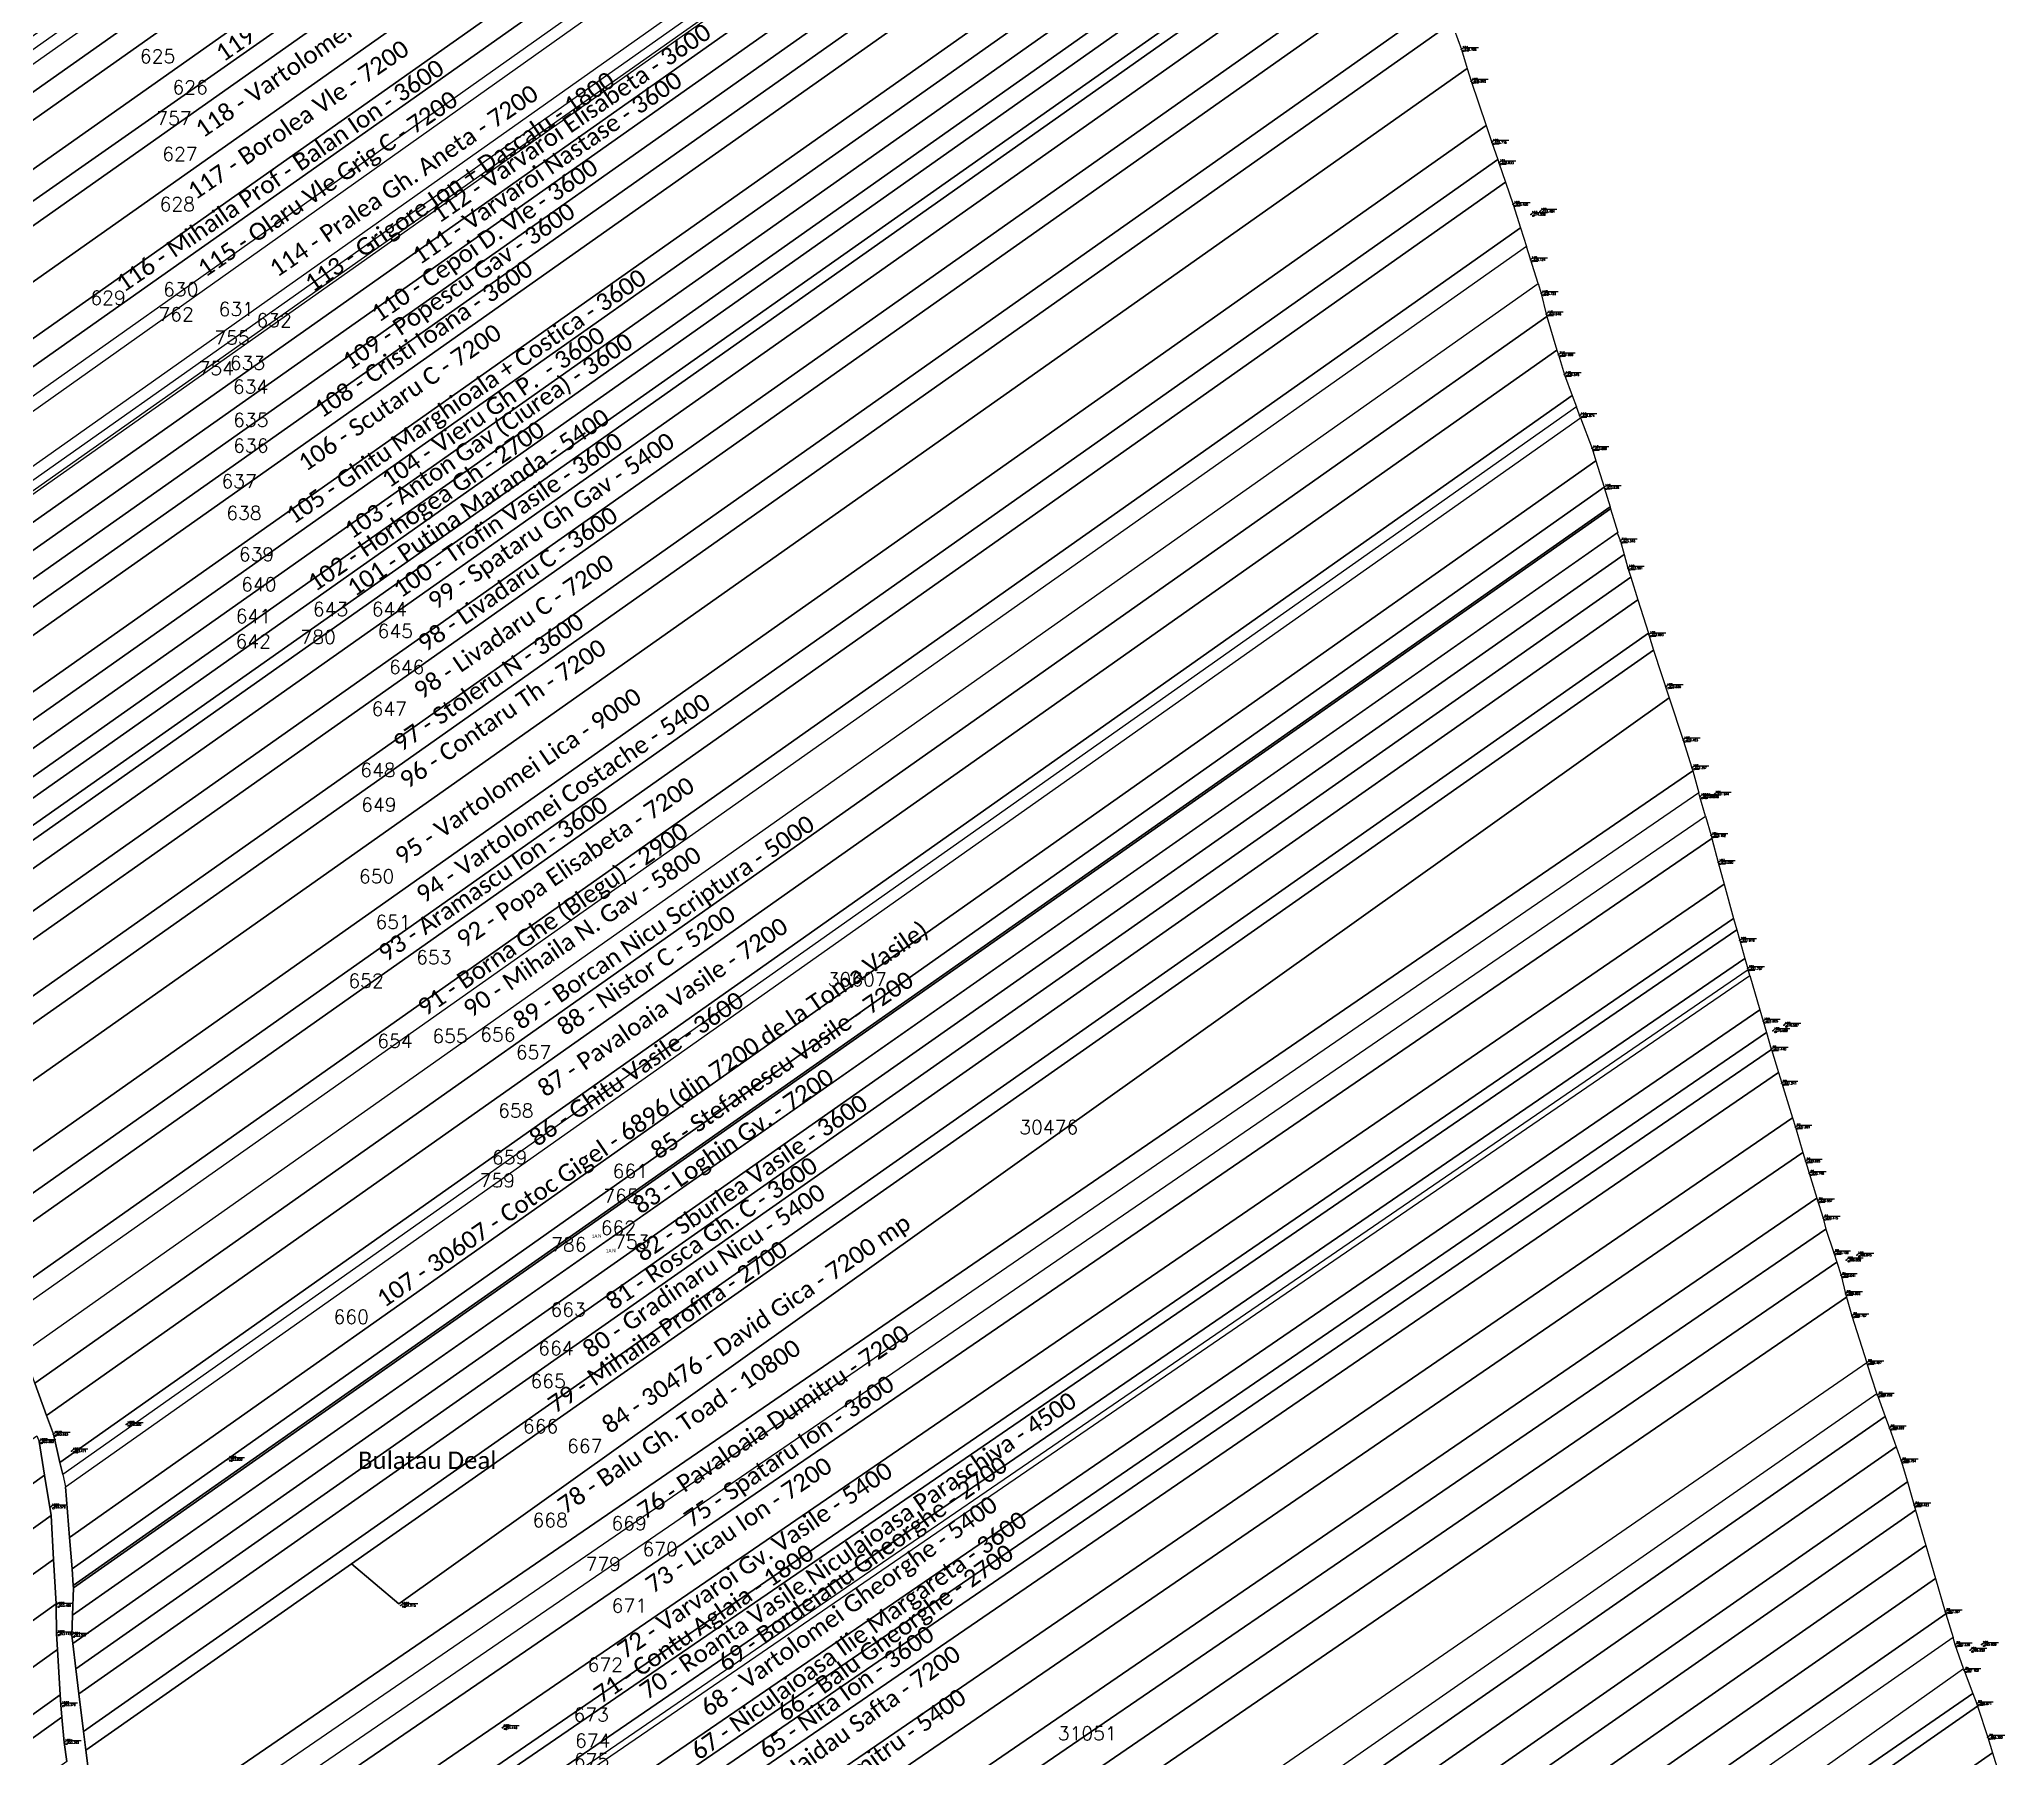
# Model space of a CAD drawing. Extents: x 611010 to 615314, y 642768 to 648579.
# Drawn here: x 613759 to 614330, y 647431 to 647931 of the extents above; entities that cross this region are included whole.
import ezdxf

# ---------------------------------------------------------------- set-up
doc = ezdxf.new("R2010")
doc.units = 0
doc.header["$LTSCALE"] = 0.5
doc.header["$MEASUREMENT"] = 0
doc.header["$PDMODE"] = 32
doc.header["$PDSIZE"] = 0.125
doc.layers.get('0').update_dxf_attribs({"color": 1, "linetype": 'CONTINUOUS'})
for name, color, linetype in [('0_pct_coduri', 20, 'CONTINUOUS'), ('0_pct_cote', 7, 'CONTINUOUS'), ('0_pct_denumiri', 7, 'CONTINUOUS'), ('0_pct_linii_marcaj', 7, 'CONTINUOUS'), ('0_pct_simboluri', 7, 'CONTINUOUS'), ('_CAT_FOL', 7, 'CONTINUOUS'), ('_IMPREJMUIT', 150, 'CONTINUOUS'), ('_NR_PARCELA', 50, 'CONTINUOUS'), ('_PARCELA_NOU_feb2025', 50, 'CONTINUOUS'), ('_TEXTE', 255, 'CONTINUOUS'), ('LABEL-terenuri-active-2024', 210, 'CONTINUOUS')]:
    doc.layers.add(name, color=color, linetype=linetype)
doc.layers.add('_ID', color=176, linetype='CONTINUOUS', lineweight=30)
doc.layers.get('0').off()
doc.styles.add('ROMANS', font='ROMANS.SHX')
doc.styles.get("Standard").update_dxf_attribs({"font": 'romans.shx'})
doc.styles.add('texte', font='calibri.ttf')

# ---------------------------------------------------------------- blocks, each defined once
blk = doc.blocks.new('Punct')
blk.add_point((0, 0))
at = {"flags": 1}
for tag, p in [('DENPCT', (1.4, 0)), ('COTA', (1.4, -2.5)), ('COD', (1.4, -5))]:
    blk.add_attdef(tag, p, '', height=1.5, dxfattribs=at)

msp = doc.modelspace()

# ---------------------------------------------------------------- linework, layer by layer
at = {"layer": '0_pct_linii_marcaj'}
for points in [[(614172.39, 647927.67), (614172.93, 647928.2), (614177.22, 647928.2)], [(614175.2, 647918.45), (614175.74, 647918.99), (614180.03, 647918.99)], [(614181.22, 647900.68), (614181.75, 647901.22), (614186.04, 647901.22)], [(614183.27, 647894.74), (614183.8, 647895.28), (614188.09, 647895.28)], [(614187.41, 647882.63), (614187.94, 647883.16), (614192.23, 647883.16)], [(614192.56, 647879.73), (614193.09, 647880.26), (614197.35, 647880.26)], [(614195.19, 647880.65), (614195.72, 647881.19), (614200.04, 647881.19)], [(614192.47, 647866.56), (614193, 647867.1), (614197.32, 647867.1)], [(614195.56, 647856.73), (614196.09, 647857.26), (614200.38, 647857.26)], [(614197.04, 647850.81), (614197.58, 647851.34), (614201.87, 647851.34)], [(614200.56, 647838.93), (614201.1, 647839.47), (614205.39, 647839.47)], [(614202.33, 647833.18), (614202.86, 647833.71), (614207.15, 647833.71)], [(614206.78, 647821.28), (614207.31, 647821.81), (614211.63, 647821.81)], [(614210.35, 647811.7), (614210.88, 647812.23), (614215.17, 647812.23)], [(614213.86, 647800.39), (614214.4, 647800.92), (614218.69, 647800.92)], [(614218.57, 647784.84), (614219.1, 647785.37), (614223.39, 647785.37)], [(614220.76, 647776.94), (614221.29, 647777.47), (614225.41, 647777.47)], [(614226.84, 647757.59), (614227.38, 647758.13), (614231.67, 647758.13)], [(614231.89, 647742.49), (614232.42, 647743.02), (614236.71, 647743.02)], [(614236.85, 647726.99), (614237.38, 647727.53), (614241.67, 647727.53)], [(614239.4, 647718.93), (614239.93, 647719.46), (614244.22, 647719.46)], [(614241.72, 647710.54), (614242.25, 647711.07), (614246.54, 647711.07)], [(614242.88, 647710.49), (614243.41, 647711.03), (614247.7, 647711.03)], [(614245.9, 647711.25), (614246.43, 647711.78), (614250.75, 647711.78)], [(614244.94, 647699.23), (614245.47, 647699.76), (614249.76, 647699.76)], [(614247.03, 647691.43), (614247.56, 647691.96), (614251.85, 647691.96)], [(614253.26, 647668.73), (614253.79, 647669.26), (614258.05, 647669.26)], [(614255.59, 647660.58), (614256.12, 647661.11), (614260.41, 647661.11)], [(614260.09, 647645.3), (614260.62, 647645.83), (614264.91, 647645.83)], [(614262.92, 647642.54), (614263.46, 647643.08), (614267.72, 647643.08)], [(614266.09, 647644.11), (614266.63, 647644.65), (614270.92, 647644.65)], [(614262.46, 647637.19), (614262.99, 647637.72), (614267.28, 647637.72)], [(614265.47, 647627.26), (614266.01, 647627.79), (614270.12, 647627.79)], [(614269.47, 647614.51), (614270.01, 647615.05), (614274.12, 647615.05)], [(614272.38, 647604.62), (614272.91, 647605.15), (614277.2, 647605.15)], [(614273.46, 647601.04), (614273.99, 647601.57), (614278.28, 647601.57)], [(614275.93, 647593.08), (614276.46, 647593.62), (614280.75, 647593.62)], [(614277.52, 647588.06), (614278.06, 647588.59), (614282.35, 647588.59)], [(614280.64, 647577.99), (614281.17, 647578.52), (614285.43, 647578.52)], [(614284.25, 647575.9), (614284.78, 647576.43), (614289.07, 647576.43)], [(614287.33, 647577.32), (614287.86, 647577.85), (614292.15, 647577.85)], [(614282.72, 647571.35), (614283.25, 647571.88), (614287.36, 647571.88)], [(614284.04, 647566.11), (614284.57, 647566.64), (614288.86, 647566.64)], [(614285.91, 647559.66), (614286.44, 647560.19), (614290.73, 647560.19)], [(614290.22, 647546.02), (614290.75, 647546.55), (614295.04, 647546.55)], [(614293.31, 647536.6), (614293.85, 647537.13), (614298.11, 647537.13)], [(613784.26, 647528.09), (613784.79, 647528.62), (613789.08, 647528.62)], [(614296.8, 647527.05), (614297.33, 647527.58), (614301.62, 647527.58)], [(613758.91, 647523.12), (613759.44, 647523.65), (613763.73, 647523.65)], [(613763.06, 647525.24), (613763.59, 647525.77), (613767.88, 647525.77)], [(613768.38, 647520.39), (613768.91, 647520.92), (613773.02, 647520.92)], [(613813.77, 647517.93), (613814.3, 647518.46), (613818.59, 647518.46)], [(614300.22, 647517.5), (614300.75, 647518.03), (614305.07, 647518.03)], [(613762.33, 647504.12), (613762.87, 647504.65), (613767.13, 647504.65)], [(614303.97, 647504.69), (614304.5, 647505.22), (614308.79, 647505.22)], [(613763.86, 647475.52), (613764.4, 647476.05), (613768.69, 647476.05)], [(613864.06, 647475.47), (613864.6, 647476), (613868.89, 647476)], [(614313.02, 647473.67), (614313.55, 647474.2), (614317.84, 647474.2)], [(613763.95, 647467.26), (613764.48, 647467.79), (613768.77, 647467.79)], [(613768.39, 647466.8), (613768.93, 647467.33), (613773.22, 647467.33)], [(614315.9, 647464.06), (614316.44, 647464.6), (614320.73, 647464.6)], [(614323.6, 647464.14), (614324.13, 647464.68), (614328.39, 647464.68)], [(614320.23, 647462.47), (614320.76, 647463), (614325.05, 647463)], [(614318.49, 647456.59), (614319.02, 647457.13), (614323.31, 647457.13)], [(614322.2, 647446.93), (614322.73, 647447.46), (614326.84, 647447.46)], [(613765.23, 647446.63), (613765.77, 647447.16), (613770.03, 647447.16)], [(613766.22, 647435.66), (613766.75, 647436.19), (613771.04, 647436.19)], [(613893.6, 647439.96), (613894.13, 647440.5), (613898.42, 647440.5)], [(614325.39, 647437.17), (614325.93, 647437.7), (614330.22, 647437.7)]]:
    msp.add_lwpolyline(points, dxfattribs=at)
at = {"layer": '_PARCELA_NOU_feb2025'}
for points in [[(614091.74, 648167.7), (614092.78, 648164.31), (613652.16, 647853.69), (613651.06, 647856.94), (614091.73, 648167.72)], [(613652.16, 647853.69), (613653.3, 647850.35), (614093.79, 648161.01), (614092.78, 648164.31)], [(614095.86, 648154.29), (613655.54, 647843.76), (613653.3, 647850.35), (614093.79, 648161.01)], [(614097.24, 648149.79), (614098, 648147.62), (613657.79, 647837.17), (613655.54, 647843.76), (614095.86, 648154.29)], [(614100.48, 648139.29), (614101.55, 648135.8), (613661.72, 647825.62), (613657.79, 647837.17), (614098, 648147.62), (614098.73, 648145.5)], [(613664.12, 647818.57), (613661.72, 647825.62), (614101.55, 648135.8), (614102.38, 648133.09), (614104.35, 648126.83), (614104.35, 648126.83), (613664.12, 647818.57)], [(613666.4, 647812.54), (613664.12, 647818.57), (614104.35, 648126.83), (614105.71, 648122.36)], [(614110.16, 648109.39), (614110.24, 648109.16), (613671.29, 647799.6), (613666.4, 647812.54), (614105.71, 648122.36), (614106.27, 648120.51)], [(614114.48, 648096.55), (614114.7, 648095.89), (613676.19, 647786.64), (613671.29, 647799.6), (614110.24, 648109.16)], [(614116.94, 648089.26), (613678.64, 647780.16), (613676.19, 647786.64), (614114.7, 648095.89)], [(613681.23, 647773.3), (613678.64, 647780.16), (614116.94, 648089.26), (614118.71, 648084.06), (614119.09, 648083.03), (613681.23, 647773.3)], [(613681.23, 647773.3), (613682.51, 647769.68), (614120.17, 648080.1), (614119.09, 648083.03)], [(614123.39, 648071.32), (614125.03, 648066.48), (614125.03, 648066.48), (613686.99, 647757.03), (613682.51, 647769.68), (614120.17, 648080.1)], [(613686.99, 647757.03), (613688.08, 647753.95), (614126.29, 648062.99), (614125.42, 648065.33), (614125.03, 648066.48)], [(614127.24, 648060.45), (613688.98, 647751.41), (613688.08, 647753.95), (614126.29, 648062.99)], [(613688.98, 647751.41), (613689.24, 647750.66), (614127.5, 648059.74), (614127.24, 648060.45)], [(614129.93, 648053.24), (613691.57, 647744.09), (613689.24, 647750.66), (614127.5, 648059.74)], [(614132.35, 648046.73), (613693.89, 647737.52), (613691.57, 647744.09), (614129.93, 648053.24)], [(613696.18, 647731.06), (613693.89, 647737.52), (614132.35, 648046.73), (614134.77, 648040.23), (613696.22, 647730.95)], [(614136.37, 648035.36), (614137.03, 648033.61), (613698.48, 647724.33), (613696.22, 647730.95), (614134.77, 648040.23), (614135.05, 648039.48)], [(614138.76, 648029.01), (614139.4, 648027.08), (613700.74, 647717.72), (613698.48, 647724.33), (614137.03, 648033.61)], [(614142.89, 648016), (614143.52, 648013.56), (613705.26, 647704.49), (613700.74, 647717.72), (614139.4, 648027.08), (614140.84, 648022.71)], [(613705.33, 647704.29), (613705.26, 647704.49), (614143.52, 648013.56), (614144.56, 648009.52), (614145.55, 648006.78), (613707.45, 647697.82)], [(614146.92, 648002.99), (614147.72, 648000.1), (613709.64, 647691.14), (613707.45, 647697.82), (614145.55, 648006.78)], [(614148.76, 647996.37), (614149.71, 647993.28), (613711.82, 647684.47), (613709.64, 647691.14), (614147.72, 648000.1)], [(614151.26, 647988.21), (613713.47, 647679.46), (613711.82, 647684.47), (614149.71, 647993.28)], [(614152.98, 647982.6), (614153.46, 647981.18), (613715.56, 647673.06), (613713.47, 647679.46), (614151.26, 647988.21)], [(614153.46, 647981.18), (614154.47, 647978.13), (613716.75, 647669.44), (613715.56, 647673.06)], [(614156.69, 647971.47), (613718.94, 647662.76), (613716.75, 647669.44), (614154.47, 647978.13)], [(613720.89, 647656.79), (613718.94, 647662.76), (614156.69, 647971.47), (614157.61, 647968.7), (614159.96, 647961.88), (614160.08, 647961.53), (613722.15, 647652.69)], [(614162.39, 647955.14), (614162.45, 647954.99), (613724.23, 647645.94), (613722.15, 647652.69), (614160.08, 647961.53)], [(614166.53, 647943.03), (614167.01, 647941.78), (613728.39, 647632.45), (613724.23, 647645.94), (614162.45, 647954.99), (614165.03, 647948.33)], [(614169.48, 647935.32), (613730.46, 647625.71), (613728.39, 647632.45), (614167.01, 647941.78)], [(614172.31, 647927.59), (614173.99, 647922.11), (613734.6, 647612.24), (613730.46, 647625.71), (614169.48, 647935.32), (614170.22, 647933.38)], [(614175.12, 647918.38), (614179.48, 647905.51), (613739.79, 647595.41), (613734.6, 647612.24), (614173.99, 647922.11)], [(614181.14, 647900.6), (614182.86, 647895.61), (613742.89, 647585.33), (613739.79, 647595.41), (614179.48, 647905.51)], [(614183.19, 647894.67), (614185.12, 647889.02), (613744.9, 647578.56), (613742.89, 647585.33), (614182.86, 647895.61)], [(614187.33, 647882.55), (614189.47, 647875.75), (613748.91, 647565.05), (613744.9, 647578.56), (614185.12, 647889.02)], [(613750.06, 647561.17), (613748.91, 647565.05), (614189.47, 647875.75), (614191.17, 647870.36), (613750.6, 647559.66)], [(613750.6, 647559.66), (613754.37, 647549.14), (614194.56, 647859.58), (614191.17, 647870.36)], [(614196.96, 647850.73), (614197.17, 647850.05), (613757.63, 647540.07), (613754.37, 647549.14), (614194.56, 647859.58), (614195.48, 647856.65)], [(614200.07, 647840.26), (613761.02, 647530.63), (613757.63, 647540.07), (614197.17, 647850.05)], [(613762.98, 647525.16), (613761.02, 647530.63), (614200.07, 647840.26), (614200.48, 647838.85), (614202.25, 647833.1), (614204.53, 647827.01), (613764.89, 647516.96)], [(614205.75, 647823.73), (614205.75, 647823.73), (613765.7, 647513.49), (613764.89, 647516.96), (614204.53, 647827.01)], [(613765.7, 647513.49), (613766.53, 647509.93), (614206.94, 647820.53), (614205.75, 647823.73)], [(614210.27, 647811.62), (614211.38, 647808.06), (613767.71, 647495.17), (613766.53, 647509.93), (614206.94, 647820.53)], [(613768.41, 647486.11), (613767.71, 647495.17), (614211.38, 647808.06), (614213.76, 647800.4)], [(614213.78, 647800.31), (614215.49, 647794.67), (613768.79, 647481.21), (613768.41, 647486.11), (614213.76, 647800.4)], [(613768.83, 647480.57), (614215.66, 647794.12), (614217.73, 647787.25), (613768.54, 647472.61)], [(614215.49, 647794.67), (614215.66, 647794.12), (613768.83, 647480.57), (613768.79, 647481.21)], [(613768.31, 647466.72), (613768.54, 647472.61), (614217.6, 647787.16), (614218.49, 647784.76), (614219.58, 647780.83), (613768.6, 647464.38)], [(614220.68, 647776.86), (614221.51, 647774.22), (613769.52, 647457.05), (613768.6, 647464.38), (614219.58, 647780.83)], [(613770.43, 647449.73), (613769.52, 647457.05), (614221.51, 647774.22), (614223.56, 647767.7)], [(613771.79, 647438.79), (613770.43, 647449.73), (614223.56, 647767.7), (614226.63, 647757.96)], [(614226.77, 647757.51), (614228.11, 647753.07), (613849.65, 647487.49), (613772.47, 647433.34), (613771.79, 647438.79), (614226.63, 647757.96)], [(614232.72, 647739.15), (613863.4, 647475.88), (613849.65, 647487.49), (614228.11, 647753.07)], [(613776.02, 647404.83), (613772.47, 647433.34), (613849.65, 647487.49), (613863.4, 647475.88), (614232.72, 647739.15), (614236.77, 647726.92), (614239.32, 647718.85), (614239.57, 647717.95), (613777.55, 647401.54)], [(614241.33, 647711.58), (614241.33, 647711.58), (613780.38, 647395.46), (613777.55, 647401.54), (614239.57, 647717.95)], [(613780.38, 647395.46), (613783.06, 647389.7), (614243.24, 647704.84), (614241.64, 647710.46), (614241.33, 647711.58)], [(614244.86, 647699.15), (614245.09, 647698.28), (613785.83, 647383.76), (613783.06, 647389.7), (614243.24, 647704.84)], [(614246.95, 647691.35), (614248.68, 647685.03), (613791.38, 647371.85), (613785.83, 647383.76), (614245.09, 647698.28)], [(614251.41, 647675.08), (613795.55, 647362.89), (613791.38, 647371.85), (614248.68, 647685.03)], [(614252.33, 647671.75), (613796.95, 647359.89), (613795.55, 647362.89), (614251.41, 647675.08)], [(614253.18, 647668.65), (614254.67, 647663.46), (613800.44, 647352.39), (613796.95, 647359.89), (614252.33, 647671.75)], [(614255.63, 647660.17), (613801.85, 647349.37), (613800.44, 647352.39), (614254.67, 647663.46), (614255.63, 647660.17)], [(613801.85, 647349.37), (613802.54, 647347.88), (614256.11, 647658.5), (614255.63, 647660.17)], [(614259.02, 647648.57), (613806.75, 647338.84), (613802.54, 647347.88), (614256.11, 647658.5)], [(614260.97, 647641.94), (613809.56, 647332.8), (613806.75, 647338.84), (614259.02, 647648.57)], [(614262.38, 647637.11), (614262.43, 647636.95), (613811.68, 647328.26), (613809.56, 647332.8), (614260.97, 647641.94)], [(614264.44, 647630.33), (613814.5, 647322.2), (613811.68, 647328.26), (614262.43, 647636.95)], [(614265.39, 647627.18), (614268.55, 647617.12), (613820.16, 647310.05), (613814.5, 647322.2), (614264.44, 647630.33)], [(614269.4, 647614.43), (614271.53, 647607.09), (613824.42, 647300.9), (613820.16, 647310.05), (614268.55, 647617.12)], [(614275.61, 647593.76), (613830.12, 647288.67), (613824.42, 647300.9), (614271.53, 647607.09), (614272.27, 647604.54)], [(614277.44, 647587.98), (614278.24, 647584.82), (613832.85, 647280.18), (613830.12, 647288.67), (614275.61, 647593.76)], [(614280.56, 647577.91), (614281.4, 647575.22), (613836.21, 647269.98), (613832.85, 647280.18), (614278.24, 647584.82)], [(614283.96, 647566.03), (614284.25, 647565.03), (613840.91, 647261.05), (613836.21, 647269.98), (614281.4, 647575.22), (614282.64, 647571.27)], [(614290.14, 647545.94), (614290.14, 647545.94), (613851.01, 647243.09), (613840.91, 647261.05), (614284.25, 647565.03), (614285.83, 647559.58)], [(613851.01, 647243.09), (613856.57, 647233.21), (614293.07, 647537.03), (614290.14, 647545.94)], [(613859.09, 647226.8), (613856.57, 647233.21), (614293.07, 647537.03), (614295.48, 647530.37)], [(614296.72, 647526.97), (614298.69, 647521.49), (613862.42, 647217.33), (613859.09, 647226.8), (614295.48, 647530.37)], [(613758.83, 647523.04), (613760.44, 647513.3), (613485.48, 647316.09), (613480.96, 647325.88), (613758.2, 647524.73)], [(613865.92, 647207.38), (613862.42, 647217.33), (614298.69, 647521.49), (614300.15, 647517.42), (614301.92, 647511.36)], [(613486.19, 647314.54), (613485.48, 647316.09), (613760.44, 647513.3), (613762.39, 647501.56), (613489.38, 647305.74)], [(613868.71, 647199.46), (613865.92, 647207.38), (614301.92, 647511.36), (614304.31, 647503.16)], [(613489.38, 647305.74), (613762.39, 647501.56), (613763.07, 647488.78), (613493.19, 647295.21)], [(613872.21, 647189.5), (613868.71, 647199.46), (614304.31, 647503.16), (614307.32, 647492.85)], [(613496.27, 647286.7), (613493.19, 647295.21), (613763.07, 647488.78), (613763.76, 647475.86), (613496.92, 647284.47)], [(613875.68, 647180.42), (613872.21, 647189.5), (614307.32, 647492.85), (614310.11, 647483.29)], [(614312.94, 647473.59), (614313.13, 647472.96), (613879.43, 647170.59), (613875.68, 647180.42), (614310.11, 647483.29)], [(613763.87, 647467.18), (613764.15, 647462.58), (613500.17, 647273.24), (613496.92, 647284.47), (613763.76, 647475.86), (613763.78, 647475.44)], [(613881.93, 647164.03), (613879.43, 647170.59), (614313.13, 647472.96), (614315.19, 647466.09)], [(613881.93, 647164.03), (613884.13, 647158.26), (613885.3, 647154.86), (614102.44, 647304.15), (614318.21, 647457.07), (614318.21, 647457.07), (614315.82, 647463.98), (614315.19, 647466.09)], [(613503.46, 647261.9), (613500.17, 647273.24), (613764.15, 647462.58), (613764.97, 647449.46)], [(614318.41, 647456.51), (614320.98, 647449.82), (613886.41, 647150.06), (613886.41, 647150.06), (613885.3, 647154.86), (613885.3, 647154.86), (614102.44, 647304.15), (614318.21, 647457.07), (614318.21, 647457.07)], [(613765.16, 647446.55), (613765.48, 647442.93), (613505.12, 647256.19), (613503.46, 647261.9), (613764.97, 647449.46)], [(614322.12, 647446.85), (614322.34, 647446.16), (613888.01, 647143.35), (613886.41, 647150.06), (614320.98, 647449.82)], [(613766.14, 647435.58), (613766.87, 647430.04), (613508.45, 647244.69), (613505.12, 647256.19), (613765.48, 647442.93)], [(614325.31, 647437.09), (614326.68, 647432.62), (613891.88, 647129.48), (613888.01, 647143.35), (614322.34, 647446.16)], [(614328.32, 647427.24), (614329.65, 647423.19), (613894.64, 647119.91), (613891.88, 647129.48), (614326.68, 647432.62)]]:
    msp.add_lwpolyline(points, close=True, dxfattribs=at)
for points in [[(613757.63, 647540.07), (613761.02, 647530.63), (613762.98, 647525.16), (613764.89, 647516.96), (613765.7, 647513.49), (613766.53, 647509.93), (613767.71, 647495.17), (613768.41, 647486.11), (613768.79, 647481.21), (613768.83, 647480.57), (613768.54, 647472.61), (613768.31, 647466.72), (613768.6, 647464.38), (613769.52, 647457.05), (613770.43, 647449.73), (613771.79, 647438.79), (613772.47, 647433.34), (613776.02, 647404.83)], [(613766.87, 647430.04), (613766.14, 647435.58), (613765.48, 647442.93), (613765.16, 647446.55), (613764.97, 647449.46), (613764.15, 647462.58), (613763.87, 647467.18), (613763.78, 647475.44), (613763.76, 647475.86), (613763.07, 647488.78), (613762.39, 647501.56), (613760.44, 647513.3), (613758.83, 647523.04)]]:
    msp.add_lwpolyline(points, dxfattribs=at)

# ---------------------------------------------------------------- block references
at = {"layer": '0_pct_simboluri', "xscale": 3, "yscale": 3}
for p in [(614172.31, 647927.59), (614175.12, 647918.38), (614181.14, 647900.6), (614183.19, 647894.67), (614187.33, 647882.55), (614192.48, 647879.65), (614195.11, 647880.57), (614192.39, 647866.48), (614195.48, 647856.65), (614196.96, 647850.73), (614200.48, 647838.85), (614202.25, 647833.1), (614206.7, 647821.2), (614210.27, 647811.62), (614213.78, 647800.31), (614218.49, 647784.76), (614220.68, 647776.86), (614226.77, 647757.51), (614231.81, 647742.41), (614236.77, 647726.92), (614239.32, 647718.85), (614241.64, 647710.46), (614242.8, 647710.41), (614245.82, 647711.17), (614244.86, 647699.15), (614246.95, 647691.35), (614253.18, 647668.65), (614255.51, 647660.5), (614260.01, 647645.22), (614262.84, 647642.46), (614266.02, 647644.03), (614262.38, 647637.11), (614265.39, 647627.18), (614269.4, 647614.43), (614272.3, 647604.54), (614273.38, 647600.96), (614275.85, 647593), (614277.44, 647587.98), (614280.56, 647577.91), (614284.17, 647575.82), (614287.25, 647577.24), (614282.64, 647571.27), (614283.96, 647566.03), (614285.83, 647559.58), (614290.14, 647545.94), (614293.23, 647536.52), (613784.18, 647528.01), (613762.98, 647525.16), (614296.72, 647526.97), (613768.3, 647520.31), (613813.69, 647517.85), (614300.14, 647517.42), (614303.89, 647504.61), (613762.25, 647504.04), (613763.78, 647475.44), (613863.98, 647475.39), (614312.94, 647473.59), (613763.87, 647467.18), (613768.31, 647466.72), (614315.82, 647463.98), (614320.15, 647462.39), (614323.52, 647464.06), (614318.41, 647456.51), (613765.16, 647446.55), (614322.12, 647446.85), (613893.52, 647439.88), (614325.31, 647437.09), (613766.14, 647435.58)]:
    msp.add_blockref('Punct', p, dxfattribs=at)

# ---------------------------------------------------------------- texts
at = {"layer": '0_pct_coduri', "style": 'ROMANS'}
for s, p in [('clim', (614172.7, 647926.99)), ('clim', (614175.51, 647917.77)), ('clim', (614181.53, 647900)), ('clim', (614183.57, 647894.06)), ('clim', (614187.71, 647881.95)), ('dr', (614192.86, 647879.05)), ('dr', (614195.49, 647879.97)), ('clim', (614192.77, 647865.88)), ('clim', (614195.86, 647856.05)), ('clim', (614197.35, 647850.13)), ('clim', (614200.87, 647838.25)), ('clim', (614202.63, 647832.5)), ('clim', (614207.09, 647820.59)), ('clim', (614210.65, 647811.02)), ('clim', (614214.17, 647799.71)), ('clim', (614218.87, 647784.16)), ('clim', (614221.06, 647776.25)), ('clim', (614227.15, 647756.91)), ('clim', (614232.19, 647741.81)), ('clim', (614237.15, 647726.31)), ('clim', (614239.7, 647718.25)), ('clim', (614242.02, 647709.86)), ('dr', (614243.18, 647709.81)), ('dr', (614246.2, 647710.57)), ('clim', (614245.24, 647698.55)), ('clim', (614247.33, 647690.75)), ('clim', (614253.56, 647668.05)), ('clim', (614255.89, 647659.9)), ('clim', (614260.39, 647644.62)), ('dr', (614263.23, 647641.86)), ('dr', (614266.4, 647643.43)), ('clim', (614262.76, 647636.51)), ('clim', (614265.78, 647626.58)), ('clim', (614269.78, 647613.83)), ('clim', (614272.68, 647603.94)), ('clim', (614273.76, 647600.36)), ('clim', (614276.23, 647592.4)), ('clim', (614277.83, 647587.37)), ('clim', (614280.94, 647577.31)), ('dr', (614284.56, 647575.22)), ('dr', (614287.63, 647576.64)), ('clim', (614283.02, 647570.67)), ('clim', (614284.34, 647565.43)), ('clim', (614286.21, 647558.98)), ('clim', (614290.52, 647545.33)), ('clim', (614293.62, 647535.92)), ('hb', (613784.56, 647527.41)), ('cl', (613759.21, 647522.44)), ('d', (613763.36, 647524.56)), ('clim', (614297.1, 647526.37)), ('dhb', (613768.68, 647519.71)), ('hb', (613814.07, 647517.25)), ('clim', (614300.52, 647516.82)), ('clim', (614304.27, 647504.01)), ('cl', (613762.64, 647503.44)), ('cl', (613764.17, 647474.83)), ('hb', (613864.37, 647474.79)), ('clim', (614313.32, 647472.99)), ('cl', (613764.25, 647466.58)), ('d', (613768.7, 647466.12)), ('clim', (614316.21, 647463.38)), ('dr', (614320.53, 647461.79)), ('dr', (614323.9, 647463.46)), ('clim', (614318.79, 647455.91)), ('cl', (613765.54, 647445.95)), ('clim', (614322.5, 647446.25)), ('hb', (613893.9, 647439.28)), ('clim', (614325.7, 647436.49)), ('cl', (613766.52, 647434.98))]:
    msp.add_text(s, height=0.625, dxfattribs=at).set_placement(p)
at = {"layer": '0_pct_cote', "style": 'ROMANS'}
for s, p in [('376.198', (614173.14, 647927.28)), ('375.992', (614175.95, 647918.06)), ('375.716', (614181.97, 647900.29)), ('375.633', (614184.01, 647894.35)), ('375.450', (614188.15, 647882.24)), ('374.509', (614193.3, 647879.33)), ('374.484', (614195.93, 647880.26)), ('375.124', (614193.21, 647866.17)), ('374.722', (614196.3, 647856.34)), ('374.946', (614197.79, 647850.42)), ('374.666', (614201.31, 647838.54)), ('374.545', (614203.07, 647832.79)), ('374.074', (614207.53, 647820.88)), ('373.896', (614211.09, 647811.31)), ('373.638', (614214.61, 647800)), ('373.345', (614219.31, 647784.44)), ('373.261', (614221.5, 647776.54)), ('372.993', (614227.59, 647757.2)), ('372.626', (614232.63, 647742.1)), ('372.453', (614237.59, 647726.6)), ('372.357', (614240.14, 647718.54)), ('372.292', (614242.46, 647710.15)), ('371.828', (614243.62, 647710.1)), ('371.944', (614246.64, 647710.86)), ('372.102', (614245.68, 647698.84)), ('372.020', (614247.77, 647691.04)), ('371.919', (614254, 647668.34)), ('371.757', (614256.33, 647660.18)), ('371.605', (614260.83, 647644.9)), ('370.589', (614263.67, 647642.15)), ('370.587', (614266.84, 647643.72)), ('371.440', (614263.2, 647636.8)), ('371.241', (614266.22, 647626.86)), ('371.061', (614270.22, 647614.12)), ('370.825', (614273.12, 647604.23)), ('370.746', (614274.2, 647600.65)), ('370.557', (614276.67, 647592.69)), ('370.415', (614278.27, 647587.66)), ('370.109', (614281.38, 647577.59)), ('368.802', (614285, 647575.5)), ('368.845', (614288.07, 647576.93)), ('370.041', (614283.46, 647570.96)), ('369.902', (614284.78, 647565.72)), ('369.707', (614286.65, 647559.27)), ('369.497', (614290.96, 647545.62)), ('369.259', (614294.06, 647536.21)), ('353.550', (613785, 647527.7)), ('369.022', (614297.54, 647526.65)), ('353.580', (613759.65, 647522.73)), ('353.523', (613763.8, 647524.85)), ('353.471', (613769.12, 647520)), ('353.852', (613814.51, 647517.54)), ('368.754', (614300.96, 647517.1)), ('368.423', (614304.71, 647504.3)), ('353.579', (613763.08, 647503.72)), ('353.480', (613764.61, 647475.12)), ('354.215', (613864.81, 647475.08)), ('367.397', (614313.76, 647473.28)), ('353.415', (613764.69, 647466.87)), ('353.247', (613769.14, 647466.41)), ('367.236', (614316.65, 647463.67)), ('365.620', (614320.97, 647462.08)), ('365.659', (614324.34, 647463.75)), ('367.102', (614319.23, 647456.2)), ('353.379', (613765.98, 647446.24)), ('366.671', (614322.94, 647446.54)), ('353.362', (613766.96, 647435.27)), ('354.418', (613894.34, 647439.57)), ('366.350', (614326.14, 647436.78))]:
    msp.add_text(s, height=0.625, dxfattribs=at).set_placement(p)
at = {"layer": '0_pct_denumiri', "style": 'ROMANS'}
for s, p in [('124', (614172.61, 647927.91)), ('123', (614175.42, 647918.7)), ('122', (614181.44, 647900.92)), ('121', (614183.48, 647894.99)), ('120', (614187.62, 647882.87)), ('182', (614195.4, 647880.89)), ('183', (614192.77, 647879.97)), ('119', (614192.68, 647866.81)), ('118', (614195.77, 647856.97)), ('117', (614197.26, 647851.05)), ('116', (614200.78, 647839.18)), ('115', (614202.55, 647833.42)), ('114', (614207, 647821.52)), ('113', (614210.57, 647811.94)), ('112', (614214.08, 647800.63)), ('111', (614218.78, 647785.08)), ('110', (614220.98, 647777.18)), ('109', (614227.06, 647757.84)), ('108', (614232.1, 647742.73)), ('107', (614237.06, 647727.24)), ('106', (614239.61, 647719.17)), ('105', (614241.93, 647710.78)), ('184', (614243.09, 647710.73)), ('185', (614246.11, 647711.49)), ('104', (614245.15, 647699.47)), ('103', (614247.24, 647691.67)), ('102', (614253.47, 647668.97)), ('101', (614255.8, 647660.82)), ('100', (614260.3, 647645.54)), ('187', (614263.14, 647642.78)), ('186', (614266.31, 647644.35)), ('99', (614262.76, 647637.43)), ('98', (614265.78, 647627.5)), ('97', (614269.78, 647614.75)), ('96', (614272.68, 647604.86)), ('95', (614273.76, 647601.28)), ('94', (614276.23, 647593.32)), ('93', (614277.83, 647588.3)), ('92', (614280.94, 647578.23)), ('189', (614284.47, 647576.14)), ('188', (614287.54, 647577.56)), ('91', (614283.02, 647571.59)), ('90', (614284.34, 647566.35)), ('89', (614286.21, 647559.9)), ('88', (614290.52, 647546.26)), ('87', (614293.62, 647536.84)), ('1258', (613784.48, 647528.33)), ('86', (614297.1, 647527.29)), ('1229', (613759.13, 647523.36)), ('1230', (613763.27, 647525.48)), ('1257', (613768.59, 647520.63)), ('1259', (613813.98, 647518.17)), ('85', (614300.52, 647517.74)), ('1228', (613762.55, 647504.36)), ('84', (614304.27, 647504.93)), ('1227', (613764.08, 647475.76)), ('1260', (613864.28, 647475.71)), ('83', (614313.32, 647473.91)), ('1226', (613764.16, 647467.5)), ('1274', (613768.61, 647467.04)), ('82', (614316.21, 647464.3)), ('190', (614323.81, 647464.38)), ('191', (614320.44, 647462.71)), ('81', (614318.79, 647456.83)), ('1225', (613765.45, 647446.87)), ('80', (614322.5, 647447.17)), ('1224', (613766.44, 647435.9)), ('1261', (613893.82, 647440.2)), ('79', (614325.7, 647437.41))]:
    msp.add_text(s, height=0.625, dxfattribs=at).set_placement(p)
at = {"layer": '_CAT_FOL', "style": 'texte'}
for p in [(613920.24, 647582.24), (613924.34, 647577.98)]:
    msp.add_text('A', height=1, dxfattribs=at).set_placement(p)
at = {"layer": '_ID', "color": 40, "true_color": 0xf8d731}
for s, p in [('625', (613788.13, 647923.64)), ('626', (613797.6, 647914.63)), ('757', (613792.9, 647905.63)), ('627', (613794.64, 647895.23)), ('628', (613793.86, 647880.67)), ('630', (613794.88, 647855.88)), ('629', (613773.73, 647853.43)), ('631', (613811.01, 647850.16)), ('762', (613793.52, 647848.67)), ('632', (613821.99, 647846.91)), ('755', (613809.79, 647841.87)), ('754', (613805.19, 647832.95)), ('633', (613814.27, 647834.52)), ('634', (613815.18, 647827.61)), ('635', (613815.25, 647817.96)), ('636', (613815.25, 647810.47)), ('637', (613811.83, 647800.12)), ('638', (613813.25, 647790.92)), ('639', (613816.91, 647778.89)), ('640', (613817.57, 647770.15)), ('641', (613815.99, 647760.93)), ('643', (613838.4, 647762.97)), ('644', (613855.52, 647762.97)), ('642', (613815.95, 647753.64)), ('780', (613834.81, 647754.88)), ('645', (613857.24, 647756.6)), ('646', (613860.56, 647746.13)), ('647', (613855.5, 647734.01)), ('648', (613852.2, 647716.2)), ('649', (613852.45, 647706.12)), ('650', (613851.82, 647685.31)), ('651', (613856.6, 647672.05)), ('653', (613868.44, 647661.81)), ('652', (613848.74, 647654.96)), ('655', (613873.15, 647638.89)), ('656', (613887.04, 647639.33)), ('654', (613857.14, 647637.47)), ('657', (613897.4, 647634.19)), ('658', (613892.27, 647617.24)), ('659', (613890.47, 647603.63)), ('661', (613925.55, 647599.66)), ('759', (613886.9, 647596.94)), ('765', (613922.84, 647592.4)), ('662', (613922.08, 647583.16)), ('786', (613907.69, 647578.33)), ('753', (613926.01, 647579.09)), ('663', (613907.49, 647559.41)), ('660', (613844.42, 647557.29)), ('664', (613903.93, 647548.21)), ('665', (613901.66, 647538.63)), ('666', (613899.49, 647525.51)), ('667', (613912.31, 647519.75)), ('668', (613902.27, 647498.22)), ('669', (613925.18, 647497.31)), ('670', (613934.22, 647489.8)), ('779', (613917.7, 647485.46)), ('671', (613925.27, 647473.38)), ('672', (613918.29, 647456.2)), ('673', (613914.18, 647441.67)), ('674', (613914.62, 647434.16)), ('675', (613914.26, 647428.39))]:
    msp.add_text(s, height=4, dxfattribs=at).set_placement(p)
at = {"layer": '_IMPREJMUIT', "style": 'texte'}
for p in [(613921.31, 647582.32), (613925.41, 647578.07)]:
    msp.add_text('N', height=1, dxfattribs=at).set_placement(p)
at = {"layer": '_NR_PARCELA', "style": 'texte'}
for p in [(613919.41, 647582.23), (613923.52, 647577.98)]:
    msp.add_text('1', height=1, dxfattribs=at).set_placement(p)
at = {"layer": '_TEXTE', "style": 'texte'}
for s, rotation, p in [('119 - Grigoras Neculai - Roanta Gh - 7200', 34.4048, (613812.41, 647923.83)), ('118 - Vartolomei Gh Emilia - 7200', 34.4048, (613806.46, 647901.73)), ('112 - Varvaroi Elisabeta - 3600', 34.4048, (613875.1, 647876.94)), ('117 - Borolea Vle - 7200', 34.4048, (613804.26, 647883.71)), ('116 - Mihaila Prof - Balan Ion - 3600', 34.4048, (613783.45, 647856.86)), ('114 - Pralea Gh. Aneta - 7200', 34.4048, (613828, 647861.23)), ('113 - Grigore Ion + Dascalu - 1800', 34.4048, (613838.32, 647856.92)), ('111 - Varvaroi Nastase - 3600', 34.4048, (613869.48, 647864.87)), ('115 - Olaru Vle Grig C - 7200', 34.4048, (613807.13, 647861.24)), ('110 - Cepoi D. Vle - 3600', 34.4048, (613857.57, 647848.12)), ('109 - Popescu Gav - 3600', 34.4048, (613849.18, 647834.2)), ('108 - Cristi Ioana - 3600', 34.4048, (613841.02, 647820.31)), ('105 - Ghitu Marghioala + Costica - 3600', 34.4048, (613832.8, 647789.48)), ('106 - Scutaru C - 7200', 34.4048, (613836.38, 647804.81)), ('103 - Anton Gav (Ciurea) - 3600', 34.4048, (613849.72, 647785.14)), ('104 - Vieru Gh P.  - 3600', 34.4048, (613860.6, 647800)), ('102 - Horhogea Gh - 2700', 34.4048, (613839.13, 647769.89)), ('101 - Putina Maranda - 5400', 34.4048, (613850.6, 647768.43)), ('100 - Trofin Vasile - 3600', 34.4048, (613863.99, 647768.02)), ('99 - Spataru Gh Gav - 5400', 34.4048, (613874.1, 647764.62)), ('98 - Livadaru C - 3600', 34.4048, (613871.14, 647752.36)), ('98 - Livadaru C - 7200', 34.4048, (613869.97, 647738.56)), ('97 - Stoleru N - 3600', 34.4048, (613864.01, 647723.35)), ('96 - Contaru Th - 7200', 34.4048, (613865.89, 647712.59)), ('95 - Vartolomei Lica - 9000', 34.4048, (613864.51, 647690.45)), ('94 - Vartolomei Costache - 5400', 34.4048, (613870.67, 647679.33)), ('92 - Popa Elisabeta - 7200', 34.4048, (613882.43, 647666.29)), ('93 - Aramascu Ion - 3600', 34.4048, (613859.68, 647662.3)), ('89 - Borcan Nicu Scriptura - 5000', 34.4048, (613898.89, 647642.51)), ('91 - Borna Ghe (Blegu) - 2900', 34.4048, (613871.12, 647646.5)), ('90 - Mihaila N. Gav - 5800', 34.4048, (613884.36, 647646.08)), ('88 - Nistor C - 5200', 34.4048, (613911.66, 647640.78)), ('107 - 30607 - Cotoc Gigel - 6896 (din 7200 de la Toma Vasile)', 34.4048, (613859.2, 647561.83)), ('87 - Pavaloaia Vasile - 7200', 34.4048, (613905.99, 647622.94)), ('85 - Stefanescu Vasile - 7200', 34.4048, (613938.86, 647604.85)), ('86 - Ghitu Vasile - 3600', 34.4048, (613903.61, 647608.56)), ('83 - Loghin Gv. - 7200', 34.4048, (613933.66, 647588.92)), ('82 - Sburlea Vasile - 3600', 34.4048, (613934.33, 647575.09)), ('81 - Rosca Gh. C - 3600', 34.4048, (613925.76, 647561.03)), ('80 - Gradinaru Nicu - 5400', 34.4048, (613919.09, 647547.1)), ('84 - 30476 - David Gica - 7200 mp', 34.4048, (613924.69, 647525.14)), ('79 - Mihaila Profira - 2700', 34.4048, (613908.97, 647531.16)), ('76 - Pavaloaia Dumitru - 7200', 34.4048, (613934.98, 647500.27)), ('78 - Balu Gh. Toad - 10800', 34.4048, (613911.81, 647501.81)), ('75 - Spataru Ion - 3600', 34.4048, (613948.51, 647497.88)), ('70 - Roanta Vasile Niculaioasa Paraschiva - 4500', 34.4048, (613935.65, 647447.93)), ('72 - Varvaroi Gv. Vasile - 5400', 34.4048, (613929.17, 647459.75)), ('73 - Licau Ion - 7200', 34.4048, (613937.35, 647478.81)), ('69 - Bordeianu Gheorghe - 2700', 35.6935, (613958.48, 647455.98)), ('68 - Vartolomei Gheorghe - 5400', 35.6935, (613953.44, 647442.89)), ('67 - Niculaioasa Ilie Margareta - 3600', 35.6935, (613950.63, 647430.27)), ('71 - Contu Aglaia - 1800', 34.4048, (613922.26, 647446.81)), ('66 - Balu Gheorghe - 2700', 35.6935, (613975.64, 647441.43)), ('65 - Nita Ion - 3600', 35.6935, (613970.31, 647430.57)), ('64 - Haidau Safta - 7200', 35.6935, (613965.81, 647416.05)), ('63 - Mihaila Dumitru - 5400', 35.6935, (613958.02, 647396.74))]:
    msp.add_text(s, height=5, rotation=rotation, dxfattribs=at).set_placement(p)
msp.add_text('Bulatau Deal', height=5, dxfattribs=at).set_placement((613851.53, 647515.12))
at = {"layer": 'LABEL-terenuri-active-2024'}
for s, p in [('30607', (613988.09, 647655.37)), ('30476', (614043.76, 647612.42)), ('31051', (614054.97, 647436.28))]:
    msp.add_text(s, height=4, dxfattribs=at).set_placement(p)

doc.saveas('drawing.dxf')
